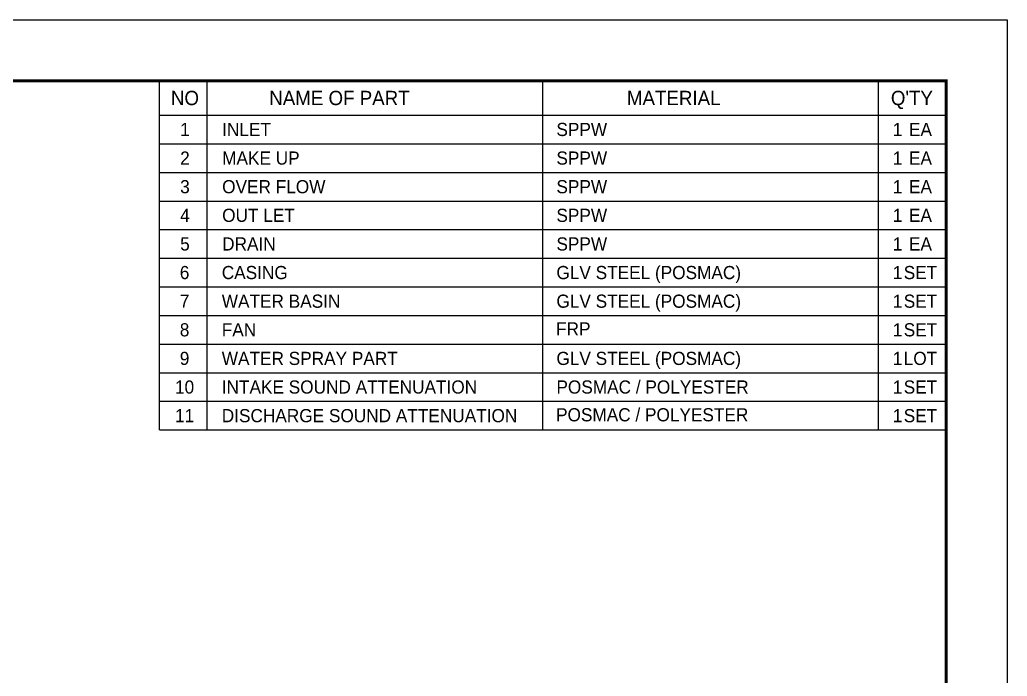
# Model space of a CAD drawing. Header units: millimetres. Extents: x 2458 to 31865, y 2044 to 22839.
# Drawn here: x 20536 to 31865, y 15310 to 22839 of the extents above; entities that cross this region are included whole.
import ezdxf
from ezdxf.enums import TextEntityAlignment as Align

# ---------------------------------------------------------------- set-up
doc = ezdxf.new("R2010")
doc.units = ezdxf.units.MM
for name, color, linetype in [('냉각탑_box', 1, 'Continuous'), ('냉각탑_form', 1, 'Continuous'), ('냉각탑_text', 3, 'Continuous')]:
    doc.layers.add(name, color=color, linetype=linetype)
doc.styles.add('돋움', font='Dotum.ttf')

# ---------------------------------------------------------------- blocks, each defined once
blk = doc.blocks.new('냉각탑form')
at = {"layer": 'Defpoints'}
blk.add_lwpolyline([(0, 297.07), (420.1, 297.07), (420.1, 0), (0, 0)], close=True, dxfattribs=at)
at = {"layer": '냉각탑_form', "const_width": 0.5}
blk.add_lwpolyline([(10, 287.07), (10, 10), (410.1, 10), (410.1, 287.07)], close=True, dxfattribs=at)

msp = doc.modelspace()

# ---------------------------------------------------------------- linework, layer by layer
at = {"layer": '냉각탑_box'}
for p, q in [((22681.2, 22138.8), (22681.2, 18134.7)), ((26535.1, 22138.8), (26535.1, 18134.7)), ((30383.2, 22138.8), (30383.2, 18134.7)), ((22139.4, 21745), (31165.1, 21745)), ((22139.4, 21416.8), (31165.1, 21416.8)), ((22139.4, 21088.6), (31165.1, 21088.6)), ((22139.4, 20760.4), (31165.1, 20760.4)), ((22139.4, 20432.1), (31165.1, 20432.1)), ((22139.4, 20103.9), (31165.1, 20103.9)), ((22139.4, 19775.7), (31165.1, 19775.7)), ((22139.4, 19447.5), (31165.1, 19447.5)), ((22139.4, 19119.3), (31165.1, 19119.3)), ((22139.4, 18791.1), (31165.1, 18791.1)), ((22139.4, 18462.9), (31165.1, 18462.9)), ((22139.4, 18134.7), (31165.1, 18134.7))]:
    msp.add_line(p, q, dxfattribs=at)
msp.add_lwpolyline([(22139.4, 18134.7), (22139.4, 22138.8), (31165.1, 22138.8), (31165.1, 18134.7)], dxfattribs=at)

# ---------------------------------------------------------------- block references
at = {"layer": '냉각탑_form', "xscale": 70.00000000000001, "yscale": 70.00000000000001, "zscale": 70.00000000000001}
msp.add_blockref('냉각탑form', (2458.1, 2043.9), dxfattribs=at)

# ---------------------------------------------------------------- texts
at = {"layer": '냉각탑_text', "style": '돋움'}
for s, height, p in [('NO', 164.11, (22431.5, 21941.9)), ('NAME OF PART', 164.106, (24203.8, 21941.9)), ('MATERIAL', 164.11, (28038.9, 21941.9)), ("Q'TY", 164.11, (30771.3, 21941.9)), ('1', 151, (22431.5, 21580.9)), ('1', 151, (30607.2, 21580.9)), ('EA', 150.98, (30869.7, 21580.9)), ('2', 151, (22431.5, 21252.7)), ('1', 151, (30607.2, 21252.7)), ('EA', 150.98, (30869.7, 21252.7)), ('3', 151, (22431.5, 20924.5)), ('1', 151, (30607.2, 20924.5)), ('EA', 150.98, (30869.7, 20924.5)), ('4', 151, (22431.5, 20596.3)), ('1', 151, (30607.2, 20596.3)), ('EA', 150.98, (30869.7, 20596.3)), ('5', 151, (22431.5, 20268)), ('1', 151, (30607.2, 20268)), ('EA', 150.98, (30869.7, 20268)), ('6', 151, (22427.2, 19939.8)), ('1', 151, (30607.2, 19939.8)), ('SET', 150.98, (30869.7, 19939.8)), ('7', 151, (22427.2, 19611.6)), ('1', 151, (30607.2, 19611.6)), ('SET', 150.98, (30869.7, 19611.6)), ('8', 151, (22427.2, 19283.4)), ('1', 151, (30607.2, 19283.4)), ('SET', 150.98, (30869.7, 19283.4)), ('9', 151, (22427.2, 18955.2)), ('1', 151, (30607.2, 18955.2)), ('LOT', 150.98, (30869.7, 18955.2)), ('10', 150.98, (22427.2, 18627)), ('1', 151, (30607.2, 18627)), ('SET', 150.98, (30869.7, 18627)), ('11', 150.98, (22427.2, 18298.8)), ('1', 151, (30607.2, 18298.8)), ('SET', 150.98, (30869.7, 18298.8))]:
    msp.add_text(s, height=height, dxfattribs=at).set_placement(p, align=Align.MIDDLE_CENTER)
for s, height, p in [('INLET ', 150.98, (22858.2, 21580.9)), ('SPPW', 150.98, (26693.2, 21580.9)), ('MAKE UP', 150.98, (22858.2, 21252.7)), ('SPPW', 150.98, (26693.2, 21252.7)), ('OVER FLOW', 150.98, (22858.2, 20924.5)), ('SPPW', 150.98, (26693.2, 20924.5)), ('OUT LET ', 150.98, (22858.2, 20596.3)), ('SPPW', 150.98, (26693.2, 20596.3)), ('DRAIN', 150.98, (22858.2, 20268)), ('SPPW', 150.98, (26693.2, 20268)), ('CASING', 150.98, (22853.8, 19939.8)), ('GLV STEEL (POSMAC)', 150.977, (26693.2, 19939.8)), ('WATER BASIN', 150.977, (22853.8, 19611.6)), ('GLV STEEL (POSMAC)', 150.977, (26693.2, 19611.6)), ('FAN', 150.98, (22853.8, 19283.4)), ('FRP', 150.98, (26688.9, 19293.5)), ('GLV STEEL (POSMAC)', 150.977, (26693.2, 18955.2)), ('WATER SPRAY PART', 150.977, (22853.8, 18955.2)), ('INTAKE SOUND ATTENUATION', 150.977, (22853.8, 18627)), ('POSMAC / POLYESTER', 150.977, (26693.2, 18627)), ('DISCHARGE SOUND ATTENUATION', 150.977, (22853.8, 18298.8)), ('POSMAC / POLYESTER', 150.977, (26688.9, 18308.9))]:
    msp.add_text(s, height=height, dxfattribs=at).set_placement(p, align=Align.MIDDLE_LEFT)

doc.saveas('drawing.dxf')
